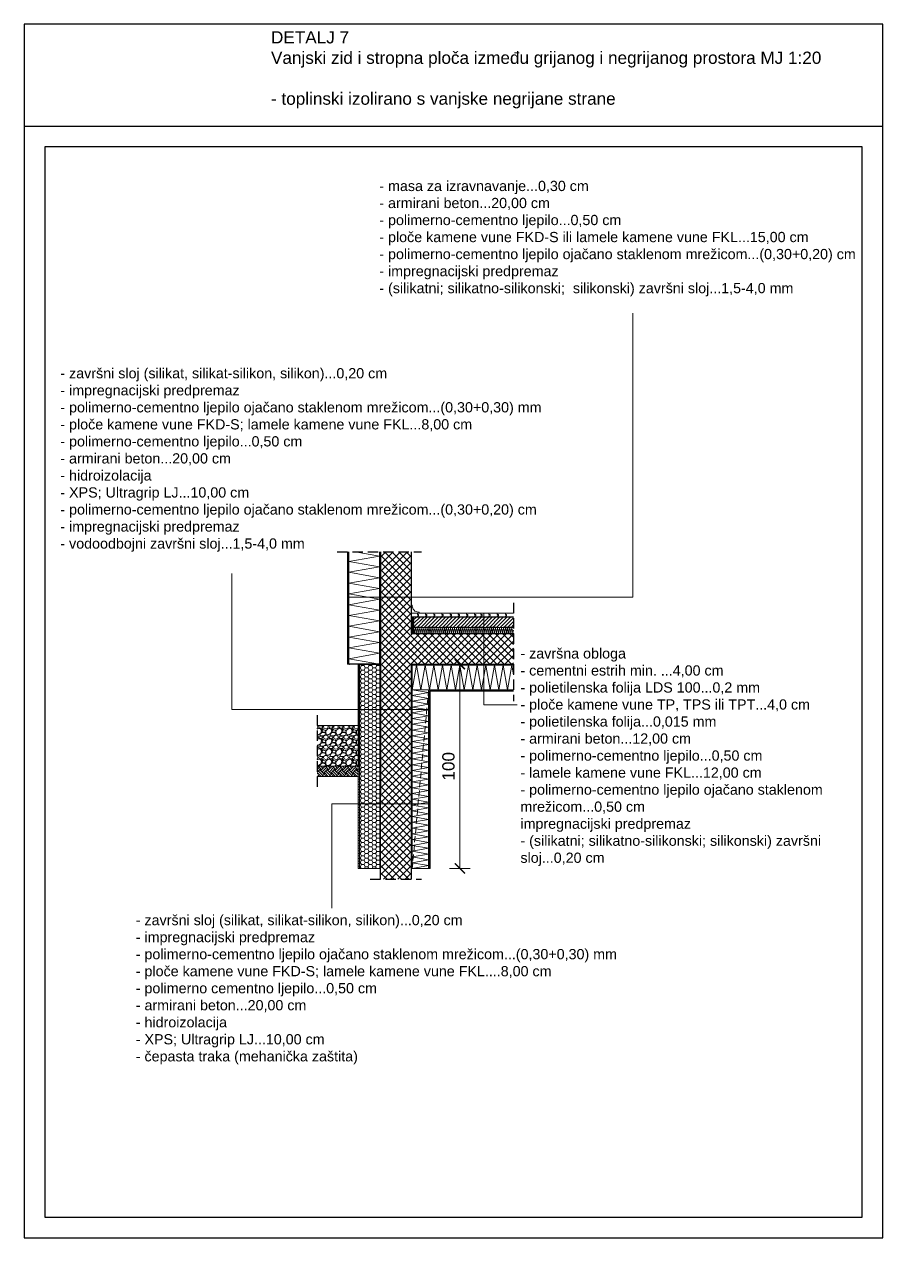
# Model space of a CAD drawing. Header units: inches. Extents: x 2845 to 78208, y 637 to 2211.
# Drawn here: x 4302.5 to 4512.5, y 637.2 to 934.2 of the extents above; entities that cross this region are included whole.
import ezdxf

# ---------------------------------------------------------------- set-up
doc = ezdxf.new("R2010")
doc.units = ezdxf.units.IN
doc.header["$MEASUREMENT"] = 0
doc.linetypes.add('DASHED', pattern=[0.75, 0.5, -0.25])
doc.layers.add('slojevi', color=150, linetype='Continuous')
doc.styles.add('100', font='arial.ttf', dxfattribs={"height": 17})
doc.styles.get("Standard").update_dxf_attribs({"font": 'arial.ttf'})

# ---------------------------------------------------------------- blocks, each defined once
blk = doc.blocks.new('_ArchTick')
at = {"color": 0, "linetype": 'ByBlock', "const_width": 0.15}
blk.add_lwpolyline([(-0.5, -0.5), (0.5, 0.5)], dxfattribs=at)

msp = doc.modelspace()

# ---------------------------------------------------------------- hatches: boundary and pattern name
at = {"lineweight": 0}
h = msp.add_hatch(dxfattribs=at)
h.set_pattern_fill('ANSI37', color=256, scale=10)
h.set_pattern_definition([(45, (3626.2532, 772.1938), (-0.8838835, 0.8838835), []), (135, (3626.2532, 772.1938), (-0.8838835, -0.8838835), [])])
h.paths.add_polyline_path([(4397.17, 785.07), (4397.17, 805.07), (4389.67, 805.07), (4389.67, 745.07), (4389.67, 724.91), (4397.17, 724.91), (4397.17, 777.57), (4422.17, 777.57), (4422.17, 785.07)])
h = msp.add_hatch(dxfattribs=at)
h.set_pattern_fill('ANSI31', color=256, scale=5)
h.set_pattern_definition([(45, (4203.5926, 754.1919), (-0.4419417, 0.4419417), [])])
h.paths.add_polyline_path([(4422.17, 786.57), (4422.17, 789.07), (4397.77, 789.07), (4397.77, 786.57)])
at = {"lineweight": 15}
h = msp.add_hatch(dxfattribs=at)
h.set_pattern_fill('HONEY', color=30, scale=5)
h.set_pattern_definition([(0, (750.31586, 197.5093), (0.9375, 0.54126588), [0.625, -1.25]), (120, (750.31586, 197.5093), (-0.9375, 0.54126588), [0.625, -1.25]), (60, (750.31586, 197.5093), (2e-16, 1.082531755), [-1.25, 0.625])])
h.paths.add_polyline_path([(4389.52, 777.57), (4384.52, 777.57), (4384.52, 727.57), (4389.52, 727.57)])
h = msp.add_hatch(color=256)
h.dxf.hatch_style = 1
h.paths.add_polyline_path([(4389.67, 775.07), (4389.52, 775.07), (4389.52, 772.57), (4389.67, 772.57)])
h = msp.add_hatch(color=256)
h.dxf.hatch_style = 1
h.paths.add_polyline_path([(4389.67, 745.07), (4389.52, 745.07), (4389.52, 742.57), (4389.67, 742.57)])
h.paths.add_polyline_path([(4389.67, 750.07), (4389.52, 750.07), (4389.52, 747.57), (4389.67, 747.57)])
h.paths.add_polyline_path([(4389.67, 755.07), (4389.52, 755.07), (4389.52, 752.57), (4389.67, 752.57)])
h.paths.add_polyline_path([(4389.67, 760.07), (4389.52, 760.07), (4389.52, 757.57), (4389.67, 757.57)])
h.paths.add_polyline_path([(4389.67, 765.07), (4389.52, 765.07), (4389.52, 762.57), (4389.67, 762.57)])
h.paths.add_polyline_path([(4389.67, 770.07), (4389.52, 770.07), (4389.52, 767.57), (4389.67, 767.57)])
at = {"lineweight": 0}
h = msp.add_hatch(dxfattribs=at)
h.set_pattern_fill('GRAVEL', color=256, scale=2.5)
h.set_pattern_definition([(228.012788, (3628.0532, 774.69379), (-20, -22.5), [0.33634, -33.29772]), (184.96974, (3627.8282, 774.44379), (30, 2.5), [0.57717, -57.139812]), (132.510447, (3627.2532, 774.39379), (25, -27.5), [0.40697, -40.2900815]), (267.273689, (3626.2782, 773.76879), (2.5, 50), [0.525595, -52.033895]), (292.833654, (3626.2532, 773.24379), (-12.5, 30), [0.5153875, -51.023433]), (357.273689, (3626.4532, 772.76879), (-50, 2.5), [0.525595, -52.033895]), (37.69424, (3626.9782, 772.74379), (-32.5, -25), [0.6950725, -68.812121]), (72.255328, (3627.5282, 773.16879), (17.5, 55), [0.65622, -64.965804]), (121.429566, (3627.7282, 773.79379), (-20, 32.5), [0.527375, -52.210183]), (175.236358, (3627.4532, 774.24379), (27.5, -2.5), [0.60208, -29.5019064]), (222.397438, (3626.8532, 774.29379), (-30, -27.5), [0.77862, -77.0834375]), (138.814075, (3628.7532, 773.74379), (-17.5, 15), [0.2657525, -26.309612]), (171.469234, (3628.5532, 773.91879), (32.5, -5), [0.5055925, -50.0537785]), (225, (3628.0532, 773.9938), (-3e-16, -2.5), [0.3535525, -3.181981]), (203.19859, (3627.8782, 774.2938), (12.5, 5), [0.190395, -18.849038]), (291.80141, (3627.7032, 774.2188), (-2.5, 7.5), [0.2692575, -13.1936545]), (30.963757, (3627.8032, 773.9688), (7.5, 5), [0.4373225, -14.140057]), (161.56505, (3628.1782, 774.1938), (5, -2.5), [0.3162275, -7.589467]), (16.38954, (3626.2532, 774.21879), (25, 7.5), [0.443, -43.857113]), (70.346176, (3626.6782, 774.34379), (-10, -27.5), [0.3716525, -36.793519]), (293.19859, (3628.1782, 774.6938), (-5, 12.5), [0.3807875, -18.658645]), (343.61046, (3628.3282, 774.34379), (-25, 7.5), [0.443, -43.857113]), (339.443955, (3626.2532, 772.6688), (-12.5, 5), [0.4272, -20.932809]), (294.77514, (3626.6532, 772.51879), (-12.5, 27.5), [0.357945, -35.436608]), (66.80141, (3628.2032, 772.1938), (5, 12.5), [0.3807875, -18.658645]), (17.354025, (3628.3532, 772.54379), (-32.5, -10), [0.4190775, -41.488559]), (69.443955, (3626.9782, 772.1938), (-5, -12.5), [0.2136, -21.146409]), (101.30993, (3628.0532, 772.1938), (-2.5, 10), [0.127475, -12.620074]), (165.96376, (3628.0282, 772.3188), (7.5, -2.5), [0.5153875, -9.7923766]), (186.009006, (3627.5282, 772.44379), (25, 2.5), [0.477625, -47.284808]), (303.69007, (3627.8032, 773.7438), (-2.5, 5), [0.360555, -8.653323]), (353.157227, (3628.0032, 773.44379), (42.5, -5), [0.629485, -62.3189066]), (60.945396, (3628.6282, 773.36879), (-10, -17.5), [0.25739, -25.481685]), (90, (3628.7532, 773.5938), (-2.5, 2.5), [0.15, -2.35]), (120.256437, (3627.4782, 772.51879), (10, -17.5), [0.34731, -34.3838]), (48.012788, (3627.3032, 772.81879), (20, 22.5), [0.67268, -32.96138]), (0, (3627.7532, 773.3188), (2.5, 2.5), [0.65, -1.85]), (325.304846, (3628.4032, 773.31879), (25, -17.5), [0.395285, -39.133186]), (254.054604, (3628.7282, 773.0938), (-2.5, -10), [0.364005, -17.83627]), (207.645975, (3628.6282, 772.74379), (-47.5, -25), [0.5926625, -58.6736855]), (175.426079, (3628.1032, 772.46879), (-32.5, 2.5), [0.6269975, -62.0726835])])
h.paths.add_polyline_path([(4384.17, 752.57), (4384.17, 762.57), (4374.17, 762.57), (4374.17, 752.57)])
h = msp.add_hatch(dxfattribs=at)
h.set_pattern_fill('EARTH', color=256, scale=5, angle=45)
h.set_pattern_definition([(45, (3626.2532, 772.1938), (1e-16, 1.767767), [1.25, -1.25]), (45, (3625.9217, 772.5252), (1e-16, 1.767767), [1.25, -1.25]), (45, (3625.5903, 772.8567), (1e-16, 1.767767), [1.25, -1.25]), (135, (3625.5903, 773.0777), (-1.767767, 2e-16), [1.25, -1.25]), (135, (3625.9217, 773.4091), (-1.767767, 2e-16), [1.25, -1.25]), (135, (3626.2532, 773.7406), (-1.767767, 2e-16), [1.25, -1.25])])
h.paths.add_polyline_path([(4384.17, 750.07), (4384.17, 752.57), (4374.17, 752.57), (4374.17, 750.07)])
h = msp.add_hatch(dxfattribs=at)
h.set_pattern_fill('ANSI31', color=256, scale=5, angle=135)
h.set_pattern_definition([(180, (750.31586, 197.5093), (-1e-16, -0.625), [])])
h.paths.add_polyline_path([(4384.52, 752.57), (4384.17, 752.57), (4384.17, 743.37), (4384.52, 743.37)])
h.paths.add_polyline_path([(4384.52, 743.37), (4384.17, 743.37), (4384.17, 727.57), (4384.52, 727.57)])
h = msp.add_hatch(color=256)
h.dxf.hatch_style = 1
h.paths.add_polyline_path([(4389.67, 730.07), (4389.52, 730.07), (4389.52, 727.57), (4389.67, 727.57)])
h.paths.add_polyline_path([(4389.67, 735.07), (4389.52, 735.07), (4389.52, 732.57), (4389.67, 732.57)])
h.paths.add_polyline_path([(4389.67, 740.07), (4389.52, 740.07), (4389.52, 737.57), (4389.67, 737.57)])

# ---------------------------------------------------------------- linework, layer by layer
for p, q in [((4302.52, 934.18), (4302.52, 637.18)), ((4512.52, 934.18), (4302.52, 934.18)), ((4512.52, 637.18), (4512.52, 934.18)), ((4512.52, 909.18), (4302.52, 909.18)), ((4307.52, 904.18), (4307.52, 642.18)), ((4507.52, 904.18), (4307.52, 904.18)), ((4507.52, 642.18), (4507.52, 904.18)), ((4422.17, 789.07), (4397.17, 789.07)), ((4397.77, 786.07), (4397.77, 789.07)), ((4422.17, 789.07), (4398.17, 789.07)), ((4382.07, 777.57), (4382.17, 777.57)), ((4384.67, 777.57), (4389.67, 777.57)), ((4397.17, 777.57), (4397.17, 745.07)), ((4397.17, 777.57), (4422.17, 777.57)), ((4389.67, 775.07), (4389.52, 775.07)), ((4389.67, 772.57), (4389.52, 772.57)), ((4389.67, 770.07), (4389.52, 770.07)), ((4389.67, 767.57), (4389.52, 767.57)), ((4389.67, 765.07), (4389.52, 765.07)), ((4389.67, 762.57), (4389.52, 762.57)), ((4389.67, 760.07), (4389.52, 760.07)), ((4389.67, 757.57), (4389.52, 757.57)), ((4389.67, 755.07), (4389.52, 755.07)), ((4384.17, 752.57), (4384.52, 752.57)), ((4389.67, 752.57), (4389.52, 752.57)), ((4389.67, 750.07), (4389.52, 750.07)), ((4389.67, 747.57), (4389.52, 747.57)), ((4389.67, 745.07), (4389.52, 745.07)), ((4389.67, 742.57), (4389.52, 742.57)), ((4389.67, 740.07), (4389.52, 740.07)), ((4389.67, 737.57), (4389.52, 737.57)), ((4389.67, 735.07), (4389.52, 735.07)), ((4389.67, 732.57), (4389.52, 732.57)), ((4389.67, 730.07), (4389.52, 730.07)), ((4307.52, 642.18), (4507.52, 642.18)), ((4302.52, 637.18), (4512.52, 637.18))]:
    msp.add_line(p, q)
for p, q in [((4451.35, 793.94), (4451.35, 863.49)), ((4381.57, 777.57), (4381.57, 805.07)), ((4381.67, 777.57), (4381.67, 805.07)), ((4353.3, 766.43), (4353.3, 799.78)), ((4381.57, 793.94), (4451.35, 793.94)), ((4397.17, 789.07), (4397.17, 790.07)), ((4397.17, 790.07), (4412.69, 790.07)), ((4398.69, 790.07), (4398.69, 789.72)), ((4400.69, 790.07), (4400.69, 789.72)), ((4402.69, 790.07), (4402.69, 789.72)), ((4404.69, 790.07), (4404.69, 789.72)), ((4406.69, 790.07), (4406.69, 789.72)), ((4408.69, 790.07), (4408.69, 789.72)), ((4410.69, 790.07), (4410.69, 789.72)), ((4412.69, 790.07), (4412.69, 789.72)), ((4412.69, 790.07), (4422.17, 790.07)), ((4414.2, 790.07), (4414.2, 789.72)), ((4414.93, 790.07), (4414.93, 767.62)), ((4416.2, 790.07), (4416.2, 789.72)), ((4418.2, 790.07), (4418.2, 789.72)), ((4420.2, 790.07), (4420.2, 789.72)), ((4397.17, 789.07), (4422.17, 789.07)), ((4398.69, 789.72), (4398.99, 789.72)), ((4398.69, 789.37), (4398.69, 789.07)), ((4398.69, 789.37), (4398.99, 789.37)), ((4398.94, 789.37), (4398.94, 789.72)), ((4398.99, 789.37), (4398.99, 789.72)), ((4400.69, 789.72), (4400.99, 789.72)), ((4400.69, 789.37), (4400.99, 789.37)), ((4400.69, 789.37), (4400.69, 789.07)), ((4400.94, 789.37), (4400.94, 789.72)), ((4400.99, 789.37), (4400.99, 789.72)), ((4402.69, 789.72), (4402.99, 789.72)), ((4402.69, 789.37), (4402.99, 789.37)), ((4402.69, 789.37), (4402.69, 789.07)), ((4402.94, 789.37), (4402.94, 789.72)), ((4402.99, 789.37), (4402.99, 789.72)), ((4404.69, 789.72), (4404.99, 789.72)), ((4404.69, 789.37), (4404.69, 789.07)), ((4404.69, 789.37), (4404.99, 789.37)), ((4404.94, 789.37), (4404.94, 789.72)), ((4404.99, 789.37), (4404.99, 789.72)), ((4406.69, 789.72), (4406.99, 789.72)), ((4406.69, 789.37), (4406.99, 789.37)), ((4406.69, 789.37), (4406.69, 789.07)), ((4406.94, 789.37), (4406.94, 789.72)), ((4406.99, 789.37), (4406.99, 789.72)), ((4408.69, 789.72), (4408.99, 789.72)), ((4408.69, 789.37), (4408.69, 789.07)), ((4408.69, 789.37), (4408.99, 789.37)), ((4408.94, 789.37), (4408.94, 789.72)), ((4408.99, 789.37), (4408.99, 789.72)), ((4410.69, 789.72), (4410.99, 789.72)), ((4410.69, 789.37), (4410.69, 789.07)), ((4410.69, 789.37), (4410.99, 789.37)), ((4410.94, 789.37), (4410.94, 789.72)), ((4410.99, 789.37), (4410.99, 789.72)), ((4412.69, 789.72), (4412.99, 789.72)), ((4412.69, 789.37), (4412.99, 789.37)), ((4412.69, 789.37), (4412.69, 789.07)), ((4412.94, 789.37), (4412.94, 789.72)), ((4412.99, 789.37), (4412.99, 789.72)), ((4414.2, 789.72), (4414.5, 789.72)), ((4414.2, 789.37), (4414.2, 789.07)), ((4414.2, 789.37), (4414.5, 789.37)), ((4414.45, 789.37), (4414.45, 789.72)), ((4414.5, 789.37), (4414.5, 789.72)), ((4416.2, 789.72), (4416.5, 789.72)), ((4416.2, 789.37), (4416.5, 789.37)), ((4416.2, 789.37), (4416.2, 789.07)), ((4416.45, 789.37), (4416.45, 789.72)), ((4416.5, 789.37), (4416.5, 789.72)), ((4418.2, 789.72), (4418.5, 789.72)), ((4418.2, 789.37), (4418.5, 789.37)), ((4418.2, 789.37), (4418.2, 789.07)), ((4418.45, 789.37), (4418.45, 789.72)), ((4418.5, 789.37), (4418.5, 789.72)), ((4420.2, 789.72), (4420.5, 789.72)), ((4420.2, 789.37), (4420.2, 789.07)), ((4420.2, 789.37), (4420.5, 789.37)), ((4420.45, 789.37), (4420.45, 789.72)), ((4420.5, 789.37), (4420.5, 789.72)), ((4422.17, 786.57), (4397.77, 786.57)), ((4397.77, 786.57), (4397.77, 785.07)), ((4384.67, 777.57), (4381.57, 777.57)), ((4384.17, 727.57), (4384.17, 777.57)), ((4384.27, 752.57), (4384.27, 777.57)), ((4384.52, 727.57), (4384.52, 777.57)), ((4389.52, 727.57), (4389.52, 777.57)), ((4406.57, 777.57), (4411.57, 777.57)), ((4409.07, 777.57), (4409.07, 727.57)), ((4401.67, 771.07), (4422.17, 771.07)), ((4401.67, 771.07), (4401.67, 727.57)), ((4401.77, 770.97), (4422.17, 770.97)), ((4401.77, 770.97), (4401.77, 727.57)), ((4401.77, 766.43), (4353.3, 766.43)), ((4414.93, 767.62), (4423.1, 767.62)), ((4384.17, 762.57), (4374.17, 762.57)), ((4384.17, 752.57), (4374.17, 752.57)), ((4384.17, 750.07), (4374.17, 750.07)), ((4401.77, 743.37), (4377.76, 743.37)), ((4377.76, 743.37), (4377.76, 717.83)), ((4389.67, 727.57), (4384.17, 727.57)), ((4401.77, 727.57), (4397.17, 727.57)), ((4406.57, 727.57), (4411.57, 727.57))]:
    msp.add_line(p, q, dxfattribs=at)
at = {"linetype": 'DASHED', "ltscale": 5}
for p, q in [((4379.07, 805.07), (4399.67, 805.07)), ((4422.17, 792.57), (4422.17, 768.47)), ((4374.17, 765.07), (4374.17, 747.57)), ((4387.17, 724.91), (4399.67, 724.91))]:
    msp.add_line(p, q, dxfattribs=at)
at = {"color": 94, "lineweight": 15}
for p, q in [((4381.92, 777.57), (4381.92, 805.07)), ((4389.42, 804.02), (4383.46, 805.07)), ((4389.42, 777.57), (4389.42, 805.07)), ((4381.92, 802.7), (4389.42, 804.02)), ((4397.27, 788.92), (4397.66, 789)), ((4397.66, 788.84), (4397.27, 788.92)), ((4397.27, 788.76), (4397.66, 788.84)), ((4397.66, 788.67), (4397.27, 788.75)), ((4397.27, 788.59), (4397.66, 788.67)), ((4397.66, 788.51), (4397.27, 788.59)), ((4397.27, 788.42), (4397.66, 788.5)), ((4397.66, 788.34), (4397.27, 788.42)), ((4397.27, 788.26), (4397.66, 788.34)), ((4397.27, 788.26), (4397.66, 788.34)), ((4397.27, 788.26), (4397.66, 788.34)), ((4397.66, 788.17), (4397.27, 788.25)), ((4397.27, 788.09), (4397.66, 788.17)), ((4397.66, 788.01), (4397.27, 788.09)), ((4397.27, 787.92), (4397.66, 788)), ((4397.66, 787.84), (4397.27, 787.92)), ((4397.27, 787.76), (4397.66, 787.84)), ((4397.66, 787.67), (4397.27, 787.75)), ((4397.27, 787.59), (4397.66, 787.67)), ((4397.66, 787.51), (4397.27, 787.59)), ((4397.27, 787.42), (4397.66, 787.5)), ((4397.66, 787.34), (4397.27, 787.42)), ((4397.27, 787.26), (4397.66, 787.34)), ((4397.66, 787.17), (4397.27, 787.25)), ((4397.27, 787.09), (4397.66, 787.17)), ((4397.66, 787.01), (4397.27, 787.09)), ((4397.66, 789.01), (4397.34, 789.07)), ((4397.27, 786.92), (4397.66, 787)), ((4397.66, 786.84), (4397.27, 786.92)), ((4397.27, 786.76), (4397.66, 786.84)), ((4397.66, 786.67), (4397.27, 786.75)), ((4397.27, 786.59), (4397.66, 786.67)), ((4397.27, 786.59), (4397.66, 786.67)), ((4397.66, 786.51), (4397.27, 786.59)), ((4397.27, 786.42), (4397.66, 786.5)), ((4397.66, 786.34), (4397.27, 786.42)), ((4397.27, 786.26), (4397.66, 786.34)), ((4397.66, 786.17), (4397.27, 786.25)), ((4397.27, 786.09), (4397.66, 786.17)), ((4397.66, 786.01), (4397.27, 786.09)), ((4397.27, 785.92), (4397.66, 786)), ((4397.66, 785.84), (4397.27, 785.92)), ((4397.27, 785.76), (4397.66, 785.84)), ((4397.66, 785.67), (4397.27, 785.75)), ((4397.27, 785.59), (4397.66, 785.67)), ((4397.66, 785.51), (4397.27, 785.59)), ((4397.27, 785.42), (4397.66, 785.5)), ((4397.66, 785.34), (4397.27, 785.42)), ((4397.27, 785.26), (4397.66, 785.34)), ((4397.66, 785.17), (4397.27, 785.25)), ((4397.27, 785.09), (4397.66, 785.17)), ((4397.78, 786.26), (4398.01, 785.39)), ((4398.26, 786.26), (4398.03, 785.39)), ((4398.51, 785.39), (4398.28, 786.26)), ((4398.76, 786.26), (4398.53, 785.39)), ((4399.01, 785.39), (4398.78, 786.26)), ((4399.26, 786.26), (4399.03, 785.39)), ((4399.51, 785.39), (4399.28, 786.26)), ((4399.76, 786.26), (4399.53, 785.39)), ((4400.01, 785.39), (4399.78, 786.26)), ((4400.26, 786.26), (4400.03, 785.39)), ((4400.51, 785.39), (4400.28, 786.26)), ((4400.76, 786.26), (4400.53, 785.39)), ((4401.01, 785.39), (4400.78, 786.26)), ((4401.26, 786.26), (4401.03, 785.39)), ((4401.51, 785.39), (4401.28, 786.26)), ((4401.76, 786.26), (4401.53, 785.39)), ((4402.01, 785.39), (4401.78, 786.26)), ((4402.26, 786.26), (4402.03, 785.39)), ((4402.51, 785.39), (4402.28, 786.26)), ((4402.76, 786.26), (4402.53, 785.39)), ((4403.01, 785.39), (4402.78, 786.26)), ((4403.26, 786.26), (4403.03, 785.39)), ((4403.51, 785.39), (4403.28, 786.26)), ((4403.76, 786.26), (4403.53, 785.39)), ((4404.01, 785.39), (4403.78, 786.26)), ((4404.26, 786.26), (4404.03, 785.39)), ((4404.51, 785.39), (4404.28, 786.26)), ((4404.76, 786.26), (4404.53, 785.39)), ((4405.01, 785.39), (4404.78, 786.26)), ((4405.26, 786.26), (4405.03, 785.39)), ((4405.51, 785.39), (4405.28, 786.26)), ((4405.76, 786.26), (4405.53, 785.39)), ((4406.01, 785.39), (4405.78, 786.26)), ((4406.26, 786.26), (4406.03, 785.39)), ((4406.51, 785.39), (4406.28, 786.26)), ((4406.76, 786.26), (4406.53, 785.39)), ((4407.01, 785.39), (4406.78, 786.26)), ((4407.26, 786.26), (4407.03, 785.39)), ((4407.51, 785.39), (4407.28, 786.26)), ((4407.76, 786.26), (4407.53, 785.39)), ((4408.01, 785.39), (4407.78, 786.26)), ((4408.26, 786.26), (4408.03, 785.39)), ((4408.51, 785.39), (4408.28, 786.26)), ((4408.76, 786.26), (4408.53, 785.39)), ((4409.01, 785.39), (4408.78, 786.26)), ((4409.26, 786.26), (4409.03, 785.39)), ((4409.51, 785.39), (4409.28, 786.26)), ((4409.76, 786.26), (4409.53, 785.39)), ((4410.01, 785.39), (4409.78, 786.26)), ((4410.26, 786.26), (4410.03, 785.39)), ((4410.51, 785.39), (4410.28, 786.26)), ((4410.76, 786.26), (4410.53, 785.39)), ((4411.01, 785.39), (4410.78, 786.26)), ((4411.26, 786.26), (4411.03, 785.39)), ((4411.51, 785.39), (4411.28, 786.26)), ((4411.76, 786.26), (4411.53, 785.39)), ((4412.01, 785.39), (4411.78, 786.26)), ((4412.26, 786.26), (4412.03, 785.39)), ((4412.51, 785.39), (4412.28, 786.26)), ((4412.76, 786.26), (4412.53, 785.39)), ((4413.01, 785.39), (4412.78, 786.26)), ((4413.26, 786.26), (4413.03, 785.39)), ((4413.51, 785.39), (4413.28, 786.26)), ((4413.76, 786.26), (4413.53, 785.39)), ((4414.01, 785.39), (4413.78, 786.26)), ((4414.26, 786.26), (4414.03, 785.39)), ((4414.51, 785.39), (4414.28, 786.26)), ((4414.76, 786.26), (4414.53, 785.39)), ((4415.01, 785.39), (4414.78, 786.26)), ((4415.26, 786.26), (4415.03, 785.39)), ((4415.51, 785.39), (4415.28, 786.26)), ((4415.76, 786.26), (4415.53, 785.39)), ((4416.01, 785.39), (4415.78, 786.26)), ((4416.26, 786.26), (4416.03, 785.39)), ((4416.51, 785.39), (4416.28, 786.26)), ((4416.76, 786.26), (4416.53, 785.39)), ((4417.01, 785.39), (4416.78, 786.26)), ((4417.26, 786.26), (4417.03, 785.39)), ((4417.51, 785.39), (4417.28, 786.26)), ((4417.76, 786.26), (4417.53, 785.39)), ((4418.01, 785.39), (4417.78, 786.26)), ((4418.26, 786.26), (4418.03, 785.39)), ((4418.51, 785.39), (4418.28, 786.26)), ((4418.76, 786.26), (4418.53, 785.39)), ((4419.01, 785.39), (4418.78, 786.26)), ((4419.26, 786.26), (4419.03, 785.39)), ((4419.51, 785.39), (4419.28, 786.26)), ((4419.76, 786.26), (4419.53, 785.39)), ((4420.01, 785.39), (4419.78, 786.26)), ((4420.26, 786.26), (4420.03, 785.39)), ((4420.51, 785.39), (4420.28, 786.26)), ((4420.76, 786.26), (4420.53, 785.39)), ((4421.01, 785.39), (4420.78, 786.26)), ((4421.26, 786.26), (4421.03, 785.39)), ((4421.51, 785.39), (4421.28, 786.26)), ((4421.76, 786.26), (4421.53, 785.39)), ((4422.01, 785.39), (4421.78, 786.26)), ((4422.17, 785.92), (4422.03, 785.39)), ((4397.42, 777.32), (4422.17, 777.32)), ((4397.42, 777.32), (4397.42, 727.57)), ((4397.42, 771.32), (4398.48, 777.32)), ((4398.48, 777.32), (4399.54, 771.32)), ((4399.54, 771.32), (4400.59, 777.32)), ((4400.59, 777.32), (4401.65, 771.32)), ((4401.65, 771.32), (4402.71, 777.32)), ((4402.71, 777.32), (4403.77, 771.32)), ((4403.77, 771.32), (4404.83, 777.32)), ((4404.83, 777.32), (4405.88, 771.32)), ((4405.88, 771.32), (4406.94, 777.32)), ((4406.94, 777.32), (4408, 771.32)), ((4408, 771.32), (4409.06, 777.32)), ((4409.06, 777.32), (4410.12, 771.32)), ((4410.12, 771.32), (4411.17, 777.32)), ((4411.17, 777.32), (4412.23, 771.32)), ((4412.23, 771.32), (4413.29, 777.32)), ((4413.29, 777.32), (4414.35, 771.32)), ((4414.35, 771.32), (4415.41, 777.32)), ((4415.41, 777.32), (4416.46, 771.32)), ((4416.46, 771.32), (4417.52, 777.32)), ((4417.52, 777.32), (4418.58, 771.32)), ((4418.58, 771.32), (4419.64, 777.32)), ((4419.64, 777.32), (4420.69, 771.32)), ((4420.69, 771.32), (4421.75, 777.32)), ((4421.75, 777.32), (4422.17, 774.96)), ((4397.42, 771.32), (4422.17, 771.32)), ((4401.42, 770.6), (4397.42, 771.3)), ((4397.42, 769.89), (4401.42, 770.6)), ((4401.42, 769.19), (4397.42, 769.89)), ((4401.42, 771.32), (4401.42, 727.57)), ((4397.42, 768.48), (4401.42, 769.19)), ((4401.42, 767.77), (4397.42, 768.48)), ((4397.42, 767.07), (4401.42, 767.77)), ((4401.42, 766.36), (4397.42, 767.07)), ((4397.42, 765.66), (4401.42, 766.36)), ((4401.42, 764.95), (4397.42, 765.66)), ((4397.42, 764.25), (4401.42, 764.95)), ((4401.42, 763.54), (4397.42, 764.25)), ((4397.42, 762.84), (4401.42, 763.54)), ((4401.42, 762.13), (4397.42, 762.84)), ((4397.42, 761.43), (4401.42, 762.13)), ((4401.42, 760.72), (4397.42, 761.43)), ((4397.42, 760.02), (4401.42, 760.72)), ((4401.42, 759.31), (4397.42, 760.02)), ((4397.42, 758.61), (4401.42, 759.31)), ((4401.42, 757.9), (4397.42, 758.61)), ((4397.42, 757.2), (4401.42, 757.9)), ((4401.42, 756.49), (4397.42, 757.2)), ((4397.42, 755.78), (4401.42, 756.49)), ((4401.42, 755.08), (4397.42, 755.78)), ((4397.42, 754.37), (4401.42, 755.08)), ((4401.42, 753.67), (4397.42, 754.37)), ((4397.42, 752.96), (4401.42, 753.67)), ((4401.42, 752.26), (4397.42, 752.96)), ((4397.42, 751.55), (4401.42, 752.26)), ((4401.42, 750.85), (4397.42, 751.55)), ((4397.42, 750.14), (4401.42, 750.85)), ((4401.42, 749.44), (4397.42, 750.14)), ((4397.42, 748.73), (4401.42, 749.44)), ((4401.42, 748.03), (4397.42, 748.73)), ((4397.42, 747.32), (4401.42, 748.03)), ((4401.42, 746.62), (4397.42, 747.32)), ((4397.42, 745.91), (4401.42, 746.62)), ((4401.42, 745.2), (4397.42, 745.91)), ((4397.42, 744.5), (4401.42, 745.2)), ((4401.42, 743.79), (4397.42, 744.5)), ((4397.42, 743.09), (4401.42, 743.79)), ((4401.42, 742.38), (4397.42, 743.09)), ((4397.42, 741.68), (4401.42, 742.38)), ((4401.42, 740.97), (4397.42, 741.68)), ((4397.42, 740.27), (4401.42, 740.97)), ((4401.42, 739.56), (4397.42, 740.27)), ((4397.42, 738.86), (4401.42, 739.56)), ((4401.42, 738.15), (4397.42, 738.86)), ((4397.42, 737.45), (4401.42, 738.15)), ((4401.42, 736.74), (4397.42, 737.45)), ((4397.42, 736.04), (4401.42, 736.74)), ((4401.42, 735.33), (4397.42, 736.04)), ((4397.42, 734.63), (4401.42, 735.33)), ((4401.42, 733.92), (4397.42, 734.63)), ((4397.42, 733.21), (4401.42, 733.92)), ((4401.42, 732.51), (4397.42, 733.21)), ((4397.42, 731.8), (4401.42, 732.51)), ((4401.42, 731.1), (4397.42, 731.8)), ((4397.42, 730.39), (4401.42, 731.1)), ((4401.42, 729.69), (4397.42, 730.39)), ((4397.42, 728.98), (4401.42, 729.69)), ((4401.42, 728.28), (4397.42, 728.98)), ((4397.42, 727.57), (4401.42, 728.28))]:
    msp.add_line(p, q, dxfattribs=at)
at = {"lineweight": 30}
for p, q in [((4389.67, 805.07), (4389.67, 745.07)), ((4397.17, 805.07), (4397.17, 785.07)), ((4397.17, 785.07), (4422.17, 785.07)), ((4397.17, 777.57), (4397.17, 724.91)), ((4389.67, 724.91), (4389.67, 745.07))]:
    msp.add_line(p, q, dxfattribs=at)
at = {"linetype": 'DASHED', "lineweight": 0, "ltscale": 3}
msp.add_line((4401.42, 771.32), (4397.42, 727.57), dxfattribs=at)
at = {"color": 94, "lineweight": 15}
msp.add_lwpolyline([(4389.42, 777.57), (4381.92, 778.89), (4389.42, 780.22), (4381.92, 781.54), (4389.42, 782.86), (4381.92, 784.18), (4389.42, 785.51), (4381.92, 786.83), (4389.42, 788.15), (4381.92, 789.47), (4389.42, 790.8), (4381.92, 792.12), (4389.42, 793.44), (4381.92, 794.76), (4389.42, 796.09), (4381.92, 797.41), (4389.42, 798.73), (4381.92, 800.05), (4389.42, 801.38), (4381.92, 802.7)], dxfattribs=at)
at = {"lineweight": 0}
msp.add_lwpolyline([(4397.17, 792.07, -0.414214), (4397.42, 791.82, 0.414214), (4398.92, 790.32, -0.414214), (4399.17, 790.07), (4397.17, 790.07)], format="xyb", close=True, dxfattribs=at)
at = {"linetype": 'DASHED', "lineweight": 30, "ltscale": 5}
msp.add_lwpolyline([(4422.17, 786.57), (4397.77, 786.57), (4397.77, 789.07)], dxfattribs=at)
at = {"lineweight": 30}
msp.add_lwpolyline([(4389.67, 778.82), (4389.67, 777.57), (4381.92, 777.57), (4381.92, 778.23)], dxfattribs=at)
at = {"color": 94, "lineweight": 15}
for centre, radius, start, end in [((4397.25, 789.01), 0.0833, 126.8699, 284.9809), ((4397.25, 788.84), 0.0833, 75.0191, 284.9809), ((4397.25, 788.67), 0.0833, 75.0191, 284.9809), ((4397.25, 788.51), 0.0833, 75.0191, 284.9809), ((4397.25, 788.34), 0.0833, 75.0191, 284.9809), ((4397.25, 788.17), 0.0833, 75.0191, 284.9809), ((4397.25, 788.01), 0.0833, 75.0191, 284.9809), ((4397.25, 787.84), 0.0833, 75.0191, 284.9809), ((4397.25, 787.67), 0.0833, 75.0191, 284.9809), ((4397.25, 787.51), 0.0833, 75.0191, 284.9809), ((4397.25, 787.34), 0.0833, 75.0191, 284.9809), ((4397.25, 787.17), 0.0833, 75.0191, 284.9809), ((4397.25, 787.01), 0.0833, 75.0191, 284.9809), ((4397.69, 789.09), 0.0833, 255.0191, 348.463), ((4397.69, 788.92), 0.0833, 255.0191, 104.9809), ((4397.69, 788.76), 0.0833, 255.0191, 104.9809), ((4397.69, 788.59), 0.0833, 255.0191, 104.9809), ((4397.69, 788.42), 0.0833, 255.0191, 104.9809), ((4397.69, 788.26), 0.0833, 255.0191, 104.9809), ((4397.69, 788.09), 0.0833, 255.0191, 104.9809), ((4397.69, 787.92), 0.0833, 255.0191, 104.9809), ((4397.69, 787.76), 0.0833, 255.0191, 104.9809), ((4397.69, 787.59), 0.0833, 255.0191, 104.9809), ((4397.69, 787.42), 0.0833, 255.0191, 104.9809), ((4397.69, 787.26), 0.0833, 255.0191, 104.9809), ((4397.69, 787.09), 0.0833, 255.0191, 104.9809), ((4397.25, 786.84), 0.0833, 75.0191, 284.9809), ((4397.25, 786.67), 0.0833, 75.0191, 284.9809), ((4397.25, 786.51), 0.0833, 75.0191, 284.9809), ((4397.25, 786.34), 0.0833, 75.0191, 284.9809), ((4397.25, 786.17), 0.0833, 75.0191, 284.9809), ((4397.25, 786.01), 0.0833, 75.0191, 284.9809), ((4397.25, 785.84), 0.0833, 75.0191, 284.9809), ((4397.25, 785.67), 0.0833, 75.0191, 284.9809), ((4397.25, 785.51), 0.0833, 75.0191, 284.9809), ((4397.25, 785.34), 0.0833, 75.0191, 284.9809), ((4397.25, 785.17), 0.0833, 75.0191, 284.9809), ((4397.69, 786.92), 0.0833, 255.0191, 104.9809), ((4397.69, 786.76), 0.0833, 255.0191, 104.9809), ((4397.69, 786.59), 0.0833, 255.0191, 104.9809), ((4397.69, 786.42), 0.0833, 255.0191, 104.9809), ((4397.69, 786.26), 0.0833, 255.0191, 104.9809), ((4397.69, 786.09), 0.0833, 255.0191, 104.9809), ((4397.69, 785.92), 0.0833, 255.0191, 104.9809), ((4397.69, 785.76), 0.0833, 255.0191, 104.9809), ((4397.69, 785.59), 0.0833, 255.0191, 104.9809), ((4397.69, 785.42), 0.0833, 255.0191, 104.9809), ((4397.69, 785.26), 0.0833, 255.0191, 104.9809), ((4397.69, 785.09), 0.0833, 348.463, 104.9809), ((4398.02, 786.32), 0.25, 345.0191, 194.9809), ((4397.77, 785.32), 0.25, 270, 14.9809), ((4398.27, 785.32), 0.25, 165.0191, 14.9809), ((4398.52, 786.32), 0.25, 345.0191, 194.9809), ((4398.77, 785.32), 0.25, 165.0191, 14.9809), ((4399.02, 786.32), 0.25, 345.0191, 194.9809), ((4399.27, 785.32), 0.25, 165.0191, 14.9809), ((4399.52, 786.32), 0.25, 345.0191, 194.9809), ((4399.77, 785.32), 0.25, 165.0191, 14.9809), ((4400.02, 786.32), 0.25, 345.0191, 194.9809), ((4400.27, 785.32), 0.25, 165.0191, 14.9809), ((4400.52, 786.32), 0.25, 345.0191, 194.9809), ((4400.77, 785.32), 0.25, 165.0191, 14.9809), ((4401.02, 786.32), 0.25, 345.0191, 194.9809), ((4401.27, 785.32), 0.25, 165.0191, 14.9809), ((4401.52, 786.32), 0.25, 345.0191, 194.9809), ((4401.77, 785.32), 0.25, 165.0191, 14.9809), ((4402.02, 786.32), 0.25, 345.0191, 194.9809), ((4402.27, 785.32), 0.25, 165.0191, 14.9809), ((4402.52, 786.32), 0.25, 345.0191, 194.9809), ((4402.77, 785.32), 0.25, 165.0191, 14.9809), ((4403.02, 786.32), 0.25, 345.0191, 194.9809), ((4403.27, 785.32), 0.25, 165.0191, 14.9809), ((4403.52, 786.32), 0.25, 345.0191, 194.9809), ((4403.77, 785.32), 0.25, 165.0191, 14.9809), ((4404.02, 786.32), 0.25, 345.0191, 194.9809), ((4404.27, 785.32), 0.25, 165.0191, 14.9809), ((4404.52, 786.32), 0.25, 345.0191, 194.9809), ((4404.77, 785.32), 0.25, 165.0191, 14.9809), ((4405.02, 786.32), 0.25, 345.0191, 194.9809), ((4405.27, 785.32), 0.25, 165.0191, 14.9809), ((4405.52, 786.32), 0.25, 345.0191, 194.9809), ((4405.77, 785.32), 0.25, 165.0191, 14.9809), ((4406.02, 786.32), 0.25, 345.0191, 194.9809), ((4406.27, 785.32), 0.25, 165.0191, 14.9809), ((4406.52, 786.32), 0.25, 345.0191, 194.9809), ((4406.77, 785.32), 0.25, 165.0191, 14.9809), ((4407.02, 786.32), 0.25, 345.0191, 194.9809), ((4407.27, 785.32), 0.25, 165.0191, 14.9809), ((4407.52, 786.32), 0.25, 345.0191, 194.9809), ((4407.77, 785.32), 0.25, 165.0191, 14.9809), ((4408.02, 786.32), 0.25, 345.0191, 194.9809), ((4408.27, 785.32), 0.25, 165.0191, 14.9809), ((4408.52, 786.32), 0.25, 345.0191, 194.9809), ((4408.77, 785.32), 0.25, 165.0191, 14.9809), ((4409.02, 786.32), 0.25, 345.0191, 194.9809), ((4409.27, 785.32), 0.25, 165.0191, 14.9809), ((4409.52, 786.32), 0.25, 345.0191, 194.9809), ((4409.77, 785.32), 0.25, 165.0191, 14.9809), ((4410.02, 786.32), 0.25, 345.0191, 194.9809), ((4410.27, 785.32), 0.25, 165.0191, 14.9809), ((4410.52, 786.32), 0.25, 345.0191, 194.9809), ((4410.77, 785.32), 0.25, 165.0191, 14.9809), ((4411.02, 786.32), 0.25, 345.0191, 194.9809), ((4411.27, 785.32), 0.25, 165.0191, 14.9809), ((4411.52, 786.32), 0.25, 345.0191, 194.9809), ((4411.77, 785.32), 0.25, 165.0191, 14.9809), ((4412.02, 786.32), 0.25, 345.0191, 194.9809), ((4412.27, 785.32), 0.25, 165.0191, 14.9809), ((4412.52, 786.32), 0.25, 345.0191, 194.9809), ((4412.77, 785.32), 0.25, 165.0191, 14.9809), ((4413.02, 786.32), 0.25, 345.0191, 194.9809), ((4413.27, 785.32), 0.25, 165.0191, 14.9809), ((4413.52, 786.32), 0.25, 345.0191, 194.9809), ((4413.77, 785.32), 0.25, 165.0191, 14.9809), ((4414.02, 786.32), 0.25, 345.0191, 194.9809), ((4414.27, 785.32), 0.25, 165.0191, 14.9809), ((4414.52, 786.32), 0.25, 345.0191, 194.9809), ((4414.77, 785.32), 0.25, 165.0191, 14.9809), ((4415.02, 786.32), 0.25, 345.0191, 194.9809), ((4415.27, 785.32), 0.25, 165.0191, 14.9809), ((4415.52, 786.32), 0.25, 345.0191, 194.9809), ((4415.77, 785.32), 0.25, 165.0191, 14.9809), ((4416.02, 786.32), 0.25, 345.0191, 194.9809), ((4416.27, 785.32), 0.25, 165.0191, 14.9809), ((4416.52, 786.32), 0.25, 345.0191, 194.9809), ((4416.77, 785.32), 0.25, 165.0191, 14.9809), ((4417.02, 786.32), 0.25, 345.0191, 194.9809), ((4417.27, 785.32), 0.25, 165.0191, 14.9809), ((4417.52, 786.32), 0.25, 345.0191, 194.9809), ((4417.77, 785.32), 0.25, 165.0191, 14.9809), ((4418.02, 786.32), 0.25, 345.0191, 194.9809), ((4418.27, 785.32), 0.25, 165.0191, 14.9809), ((4418.52, 786.32), 0.25, 345.0191, 194.9809), ((4418.77, 785.32), 0.25, 165.0191, 14.9809), ((4419.02, 786.32), 0.25, 345.0191, 194.9809), ((4419.27, 785.32), 0.25, 165.0191, 14.9809), ((4419.52, 786.32), 0.25, 345.0191, 194.9809), ((4419.77, 785.32), 0.25, 165.0191, 14.9809), ((4420.02, 786.32), 0.25, 345.0191, 194.9809), ((4420.27, 785.32), 0.25, 165.0191, 14.9809), ((4420.52, 786.32), 0.25, 345.0191, 194.9809), ((4420.77, 785.32), 0.25, 165.0191, 14.9809), ((4421.02, 786.32), 0.25, 345.0191, 194.9809), ((4421.27, 785.32), 0.25, 165.0191, 14.9809), ((4421.52, 786.32), 0.25, 345.0191, 194.9809), ((4421.77, 785.32), 0.25, 165.0191, 14.9809), ((4422.02, 786.32), 0.25, 53.1301, 194.9809), ((4422.27, 785.32), 0.25, 165.0191, 246.4218)]:
    msp.add_arc(centre, radius, start, end, dxfattribs=at)
for p in [(4397.77, 786.07), (4397.77, 785.57)]:
    msp.add_point(p)

# ---------------------------------------------------------------- block references
at = {"lineweight": 0, "xscale": 2.5, "yscale": 2.5, "zscale": 2.5}
for p, rotation in [((4409.07, 777.57), 90), ((4409.07, 727.57), 270)]:
    msp.add_blockref('_ArchTick', p, dxfattribs=dict(at, rotation=rotation))

# ---------------------------------------------------------------- texts
at = {"insert": (4362.87, 932.49), "char_height": 3, "attachment_point": 1}
msp.add_mtext_dynamic_manual_height_columns('{\\fArial|b0|i0|c238|p34;DETALJ 7\\PVanjski zid i stropna ploča između grijanog i negrijanog prostora MJ 1:20\\P\\P- toplinski izolirano s vanjske negrijane strane}', width=136.0147, gutter_width=1, heights=[0], dxfattribs=at)
at = {"insert": (4389.37, 895.86), "char_height": 2.5, "width": 132.1535, "attachment_point": 1}
msp.add_mtext('{\\C7;- masa za izravnavanje\\fArial|b0|i0|c238|p34;...\\fArial|b0|i0|c0|p34;0,30 cm\\P- armirani beton\\fArial|b0|i0|c238|p34;...\\fArial|b0|i0|c0|p34;20,00 cm\\P- polimerno-cementno ljepilo\\fArial|b0|i0|c238|p34;...\\fArial|b0|i0|c0|p34;0,50 cm\\P\\C94;- ploče kamene vune FKD-S ili lamele kamene vune FKL\\fArial|b0|i0|c238|p34;...\\fArial|b0|i0|c0|p34;1\\fArial|b0|i0|c238|p34;5\\fArial|b0|i0|c0|p34;,00 cm\\P\\C7;- polimerno-cementno ljepilo ojačano staklenom mrežicom...(0,30+0,20) cm\\P- impregnacijski predpremaz\\P- (silikatni; silikatno-silikonski;  silikonski) završni sloj.\\fArial|b0|i0|c238|p34;.\\fArial|b0|i0|c0|p34;.1,5-4,0 mm}', dxfattribs=at)
at = {"lineweight": 0, "insert": (4406.29, 752.57), "char_height": 17, "attachment_point": 5, "rotation": 90, "style": '100'}
msp.add_mtext('\\A1;{\\fArial|b0|i0|c238|p34;\\H0.17647x;100}', dxfattribs=at)
at = {"layer": 'slojevi', "char_height": 2.5, "attachment_point": 1}
for s, insert, width in [('{\\C7;- završni sloj (silikat, silikat-silikon, silikon).\\fArial|b0|i0|c238|p34;.\\fArial|b0|i0|c0|p34;.0,20 cm\\P- impregnacijski predpremaz\\P- polimerno-cementno ljepilo ojačano staklenom mrežicom...(0,30+0,30) mm\\P\\C94;- ploče kamene vune FKD-S; lamele kamene vune FKL...8,00 cm\\P\\C7;- polimerno\\fArial|b0|i0|c238|p34;-\\fArial|b0|i0|c0|p34;cementno ljepilo...0,50 cm\\P- armirani beton\\fArial|b0|i0|c238|p34;...\\fArial|b0|i0|c0|p34;20,00 cm\\P- hidroizolacija\\P\\C30;- XPS; Ultragrip LJ...10,00 cm\\P\\C7;- polimerno-cementno ljepilo ojačano staklenom mrežicom...(0,30+0,20) cm\\P- impregnacijski predpremaz\\P- vodoodbojni završni sloj..\\fArial|b0|i0|c238|p34;.\\fArial|b0|i0|c0|p34;1,5-4,0 mm}', (4311.34, 850.02), 132.1535), ('{\\C7;- završna obloga\\P- cementni estrih\\fArial|b0|i0|c238|p34; \\fArial|b0|i0|c0|p34;min. \\fArial|b0|i0|c238|p34;...\\fArial|b0|i0|c0|p34;4,00 cm\\P- polietilenska folija LDS 100...0,2 mm\\P\\C94;- ploče kamene vune TP, TPS ili TPT...4,0 cm}\\P{\\C7;- polietilenska folija\\fArial|b0|i0|c238|p34;...\\fArial|b0|i0|c0|p34;0,015 mm\\P- armirani beton..\\fArial|b0|i0|c238|p34;.\\fArial|b0|i0|c0|p34;12,00 cm\\P- polimerno-cementno ljepilo.\\fArial|b0|i0|c238|p34;.\\fArial|b0|i0|c0|p34;.0,50 cm}\\P{\\C94;- lamele kamene vune FKL...12,00 cm\\P\\C7;- polimerno-ce\\fArial|b0|i0|c238|p34;m\\fArial|b0|i0|c0|p34;entno ljepilo ojačano staklenom mrežicom..\\fArial|b0|i0|c238|p34;.\\fArial|b0|i0|c0|p34;0,50 cm\\Pimpregnacijski predpremaz\\P- (silikatni; silikatno-silikonski; silikonski) završni sloj...0,20 cm}', (4423.89, 781.45), 84.3172), ('{\\C7;- završni sloj (silikat, silikat-silikon, silikon)\\fArial|b0|i0|c238|p34;.\\fArial|b0|i0|c0|p34;..0,20 cm\\P- impregnacijski predpremaz\\P- polimerno-cementno ljepilo ojačano staklenom mrežicom...(0,30+0,30) mm\\P\\C94;- ploče kamene vune FKD-S; lamele kamene vune FKL....8,00 cm\\P\\C7;- polimerno cementno ljepilo...0,50 cm\\P- armirani beton\\fArial|b0|i0|c238|p34;...\\fArial|b0|i0|c0|p34;20,00 cm\\P- hidroizolacija \\P\\C30;- XPS; Ultragrip LJ...10,00 cm\\P\\C7;- čepasta traka (mehanička zaštita)}', (4329.79, 716.18), 132.1535)]:
    msp.add_mtext(s, dxfattribs=dict(at, insert=insert, width=width))

doc.saveas('drawing.dxf')
